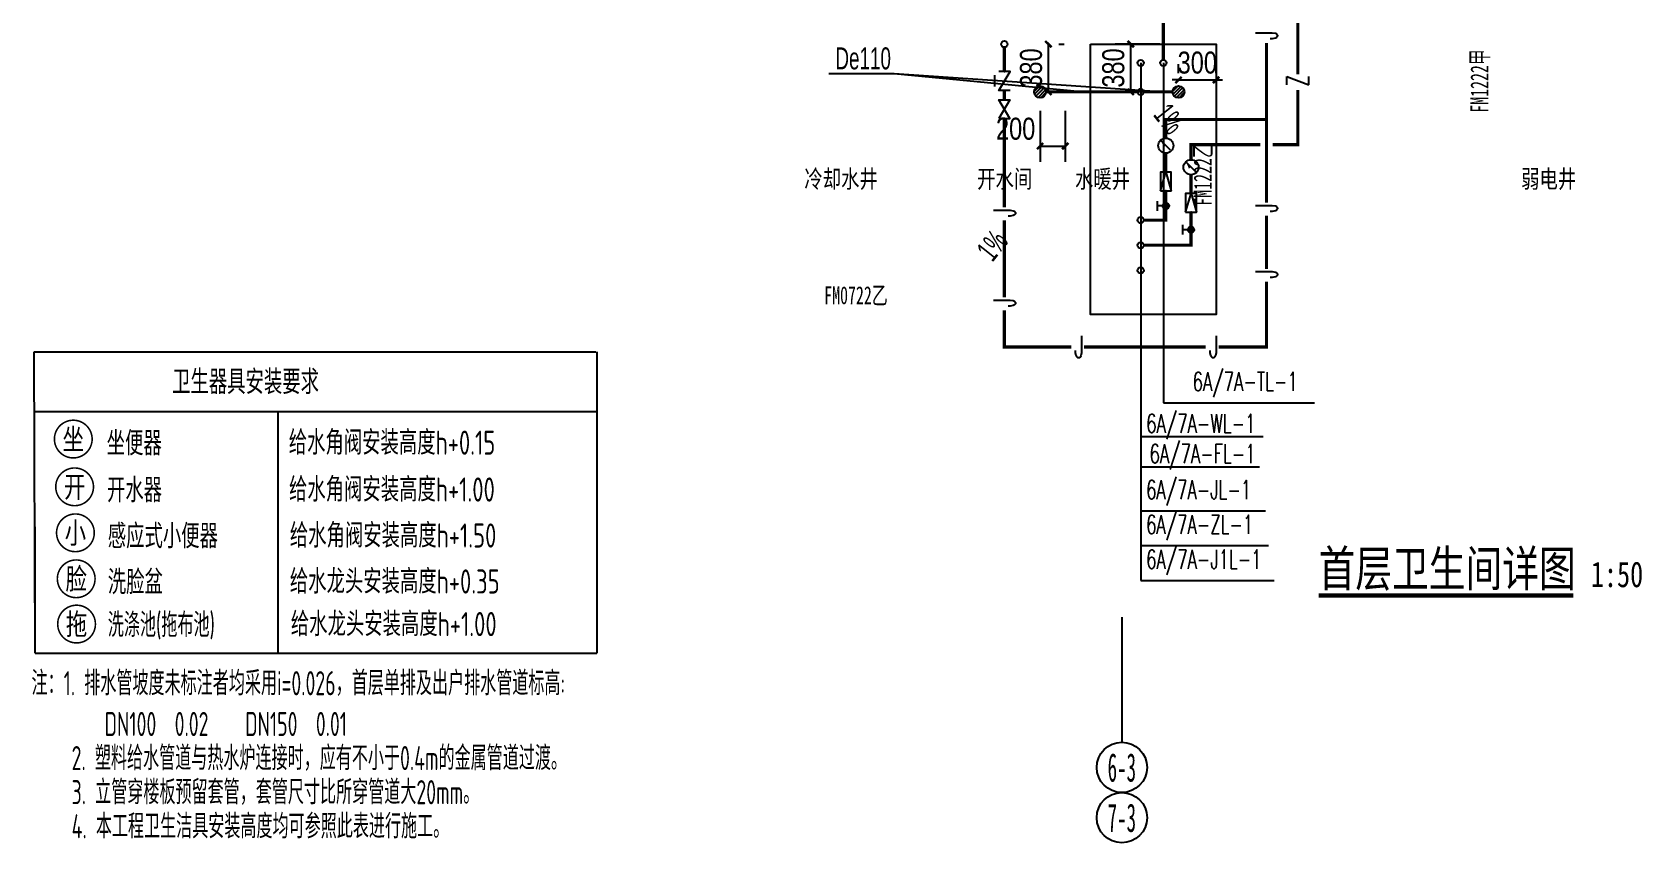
# Model space of a CAD drawing. Extents: x 31688 to 157843, y 203 to 96712.
# Drawn here: x 50125 to 62921, y 13712 to 20161 of the extents above; entities that cross this region are included whole.
import ezdxf
from ezdxf.enums import TextEntityAlignment as Align

# ---------------------------------------------------------------- set-up
doc = ezdxf.new("R2010")
doc.units = 0
doc.header["$LTSCALE"] = 1000
doc.header["$MEASUREMENT"] = 0
doc.linetypes.add('109-34 轴网$0$L1$0$$AUDIT_BAD_LTYPE1', pattern=[0])
doc.linetypes.add('A-电梯2623$0$$AUDIT_BAD_LTYPE2', pattern=[0])
doc.layers.get('Defpoints').update_dxf_attribs({"color": 167})
for name, color, linetype in [('01-标注_符号', 200, 'Continuous'), ('01-标注_轴线坐标', 132, 'Continuous'), ('02-TEXT_房间', 7, 'Continuous'), ('DIM_SYMB', 3, 'Continuous'), ('DIM_中水', 3, 'Continuous'), ('DIM_给水', 3, 'Continuous'), ('DIM_通气', 3, 'Continuous'), ('DOOR_FIRE_TEXT', 7, 'Continuous'), ('EQUIP_地漏', 7, 'Continuous'), ('P-标注', 7, 'Continuous'), ('PIPE-中水', 122, 'Continuous'), ('PIPE-废水', 31, 'Continuous'), ('PIPE-给水中', 3, 'Continuous'), ('PIPE-通气', 30, 'Continuous'), ('TEXT_中水', 7, 'Continuous'), ('TEXT_给水', 7, 'Continuous'), ('TWT_DIM', 3, 'Continuous'), ('TWT_IDEN', 3, 'Continuous'), ('TWT_LEAD', 3, 'Continuous'), ('VALVE_中水', 7, 'Continuous'), ('VALVE_给水', 7, 'Continuous'), ('VPIPE-中水', 122, 'TG_Z'), ('VPIPE-废水', 31, 'TG_F'), ('VPIPE-污水', 2, 'TG_W'), ('VPIPE-给水', 3, 'TG_J'), ('VPIPE-给水中', 3, 'TG_J1'), ('VPIPE-通气', 3, 'Continuous')]:
    doc.layers.add(name, color=color, linetype=linetype)
doc.styles.add('_TCH_AXIS', font='STXIHEI.TTF')
doc.styles.add('_TCH_DIM', font='ros.shx', dxfattribs={"width": 0.8, "bigfont": 'jd.shx'})
doc.styles.add('_TCH_DIM_T3', font='ros.shx', dxfattribs={"width": 0.8, "bigfont": 'jd.shx'})
doc.styles.add('_TCH_SPACE', font='STXIHEI.TTF', dxfattribs={"width": 0.75, "height": 5})
doc.styles.add('_TCH_WINDOW', font='STXIHEI.TTF', dxfattribs={"width": 0.65, "height": 3.5})
doc.styles.add('_TWT_PIPETEXT', font='SIMPLEX', dxfattribs={"width": 0.8, "height": 3.5, "bigfont": 'HZTXT'})
doc.styles.add('_TWT_SANITARY', font='', dxfattribs={"width": 0.8, "height": 3.5})
doc.styles.add('_TWT_SERIAL', font='COMPLEX', dxfattribs={"width": 0.8, "height": 3.5, "bigfont": 'HZTXT'})
doc.styles.get("Standard").update_dxf_attribs({"font": 'STXIHEI.TTF', "width": 0.75})
doc.styles.add('TBHZ', font='ros1.shx', dxfattribs={"width": 0.9, "bigfont": 'jd.shx'})
doc.styles.add('TG_LINETYPE', font='SIMPLEX', dxfattribs={"width": 0.8, "height": 3, "bigfont": 'HZTXT'})
doc.styles.get('_TWT_SANITARY').set_extended_font_data('SimSun')
doc.linetypes.add('TG_F', pattern='A,6,-0.3,["F",TG_LINETYPE,S=0.1,R=0,X=-0.23,Y=-0.15],0', length=6.3)
doc.linetypes.add('TG_J', pattern='A,5,-0.3,["J",TG_LINETYPE,S=0.1,R=0,X=-0.23,Y=-0.15],0', length=5.3)
doc.linetypes.add('TG_J1', pattern='A,5,-0.6,["J1",TG_LINETYPE,S=0.1,R=0,X=-0.52,Y=-0.15],0', length=5.6)
doc.linetypes.add('TG_W', pattern='A,3,-0.3,["W",TG_LINETYPE,S=0.1,R=0,X=-0.28,Y=-0.15],0', length=3.3)
doc.linetypes.add('TG_Z', pattern='A,5,-0.3,["Z",TG_LINETYPE,S=0.1,R=0,X=-0.28,Y=-0.15],0', length=5.3)
doc.dimstyles.new('_TWT_ARCH&&50', dxfattribs={"dimtxt": 175, "dimasz": 50, "dimexe": 125, "dimexo": 150, "dimgap": 50, "dimtad": 1, "dimdec": 0, "dimzin": 0, "dimdsep": 46, "dimtxsty": '_TCH_DIM_T3', "dimblk": 'ARCHTICK', "dimcen": 0.09, "dimclrt": 7, "dimazin": 2, "dimtfac": 1, "dimtdec": 0, "dimtix": 1, "dimtmove": 2, "dimatfit": 3, "dimfxl": 0, "dimtolj": 1, "dimtzin": 0, "dimarcsym": 0})

# ---------------------------------------------------------------- blocks, each defined once
blk = doc.blocks.new('$VALVE$00000497')
for p, q in [((78, 138), (-78, 138)), ((0, 50), (0, 138))]:
    blk.add_line(p, q)
at = {"const_width": 49.6}
blk.add_lwpolyline([(25, 0, 1), (-25, 0, 1)], format="xyb", close=True, dxfattribs=at)
blk.add_circle((0, 0), 50)
blk = doc.blocks.new('$VALVE$00000742')
blk.add_line((-93, -93), (93, 93))
blk.add_lwpolyline([(93, 93, 0, 50, 0), (-13, 22, 50, 50, 0)], format="xyseb")
blk.add_circle((0, 0), 150)
for p in [(-150, 0), (150, 0)]:
    blk.add_point(p)
blk = doc.blocks.new('$TwtSys$00000141')
for p, q in [((-94, 8), (-10, 92)), ((-94, 8), (-10, 92)), ((-87, -35), (35, 87)), ((-87, -35), (35, 87)), ((-66, -66), (66, 66)), ((-66, -66), (66, 66)), ((-32, -87), (88, 33)), ((-32, -87), (88, 33)), ((11, -92), (92, -11)), ((11, -92), (92, -11))]:
    blk.add_line(p, q)
blk.add_circle((0, 0), 94)
blk.add_circle((0, 0), 94)
blk = doc.blocks.new('$VALVE$00000301')
for points in [[(-125, 72), (125, 0), (-125, -72)], [(-125, 72), (-125, -72), (125, -72), (125, 72), (-125, 72)]]:
    blk.add_lwpolyline(points)
for p in [(-125, 0), (125, 0)]:
    blk.add_point(p)
blk = doc.blocks.new('$VALVE$00000315')
blk.add_line((-75, 125), (75, 125))
blk.add_lwpolyline([(-125, -75), (-125, 75), (125, -75), (125, 75)])
for p in [(-125, 0), (125, 0)]:
    blk.add_point(p)
blk.add_solid([(0, 125), (0, 150), (75, 125)])
blk = doc.blocks.new('$VALVE$00000295')
blk.add_lwpolyline([(-125, 72), (-125, -72), (125, 72), (125, -72), (-125, 72)])
for p in [(-125, 0), (125, 0)]:
    blk.add_point(p)
blk = doc.blocks.new('_ArchTick')
at = {"color": 0, "linetype": 'ByBlock', "const_width": 0.4}
blk.add_lwpolyline([(-0.5, -0.5), (0.5, 0.5)], dxfattribs=at)
blk = doc.blocks.new('*D818')
at = {"layer": 'Defpoints', "color": 0, "linetype": '109-34 轴网$0$L1$0$$AUDIT_BAD_LTYPE1'}
for p in [(58137, 19686), (58337, 19686), (58337, 19255)]:
    blk.add_point(p, dxfattribs=at)
at = {"layer": 'TWT_DIM', "color": 0, "linetype": '109-34 轴网$0$L1$0$$AUDIT_BAD_LTYPE1', "lineweight": -2}
for p, q in [((58137, 19536), (58137, 19130)), ((58337, 19536), (58337, 19130)), ((58137, 19255), (58337, 19255))]:
    blk.add_line(p, q, dxfattribs=at)
at = {"layer": 'TWT_DIM', "color": 0, "linetype": '109-34 轴网$0$L1$0$$AUDIT_BAD_LTYPE1', "lineweight": -2, "xscale": 50, "yscale": 50, "zscale": 50, "rotation": 180}
blk.add_blockref('_ArchTick', (58137, 19255), dxfattribs=at)
at = {"layer": 'TWT_DIM', "color": 0, "linetype": '109-34 轴网$0$L1$0$$AUDIT_BAD_LTYPE1', "lineweight": -2, "xscale": 50, "yscale": 50, "zscale": 50}
blk.add_blockref('_ArchTick', (58337, 19255), dxfattribs=at)
at = {"layer": 'TWT_DIM', "color": 7, "linetype": '109-34 轴网$0$L1$0$$AUDIT_BAD_LTYPE1', "insert": (57943, 19392), "char_height": 175, "attachment_point": 5, "style": '_TCH_DIM_T3'}
blk.add_mtext('\\A1;200', dxfattribs=at)
blk = doc.blocks.new('*D819')
at = {"layer": 'Defpoints', "color": 0, "linetype": '109-34 轴网$0$L1$0$$AUDIT_BAD_LTYPE1'}
for p in [(59537, 19781), (59238, 19686), (59537, 19686)]:
    blk.add_point(p, dxfattribs=at)
at = {"layer": 'TWT_DIM', "color": 0, "linetype": '109-34 轴网$0$L1$0$$AUDIT_BAD_LTYPE1', "lineweight": -2}
for p, q in [((59238, 19836), (59238, 19906)), ((59537, 19836), (59537, 19906)), ((59238, 19781), (59188, 19781)), ((59238, 19781), (59537, 19781)), ((59537, 19781), (59587, 19781))]:
    blk.add_line(p, q, dxfattribs=at)
at = {"layer": 'TWT_DIM', "color": 0, "linetype": '109-34 轴网$0$L1$0$$AUDIT_BAD_LTYPE1', "lineweight": -2, "xscale": 50, "yscale": 50, "zscale": 50}
blk.add_blockref('_ArchTick', (59238, 19781), dxfattribs=at)
at = {"layer": 'TWT_DIM', "color": 0, "linetype": '109-34 轴网$0$L1$0$$AUDIT_BAD_LTYPE1', "lineweight": -2, "xscale": 50, "yscale": 50, "zscale": 50, "rotation": 180}
blk.add_blockref('_ArchTick', (59537, 19781), dxfattribs=at)
at = {"layer": 'TWT_DIM', "color": 7, "linetype": '109-34 轴网$0$L1$0$$AUDIT_BAD_LTYPE1', "insert": (59387, 19918), "char_height": 175, "attachment_point": 5, "style": '_TCH_DIM_T3'}
blk.add_mtext('\\A1;300', dxfattribs=at)
blk = doc.blocks.new('*D820')
at = {"layer": 'Defpoints', "color": 0, "linetype": '109-34 轴网$0$L1$0$$AUDIT_BAD_LTYPE1'}
for p in [(58858, 20066), (59238, 20066), (59238, 19686)]:
    blk.add_point(p, dxfattribs=at)
at = {"layer": 'TWT_DIM', "color": 0, "linetype": '109-34 轴网$0$L1$0$$AUDIT_BAD_LTYPE1', "lineweight": -2}
for p, q in [((59088, 20066), (58733, 20066)), ((58858, 19686), (58858, 20066)), ((59088, 19686), (58733, 19686))]:
    blk.add_line(p, q, dxfattribs=at)
at = {"layer": 'TWT_DIM', "color": 0, "linetype": '109-34 轴网$0$L1$0$$AUDIT_BAD_LTYPE1', "lineweight": -2, "xscale": 50, "yscale": 50, "zscale": 50}
for p, rotation in [((58858, 20066), 90), ((58858, 19686), 270)]:
    blk.add_blockref('_ArchTick', p, dxfattribs=dict(at, rotation=rotation))
at = {"layer": 'TWT_DIM', "color": 7, "linetype": '109-34 轴网$0$L1$0$$AUDIT_BAD_LTYPE1', "insert": (58720, 19876), "char_height": 175, "attachment_point": 5, "rotation": 90, "style": '_TCH_DIM_T3'}
blk.add_mtext('\\A1;380', dxfattribs=at)
blk = doc.blocks.new('*D821')
at = {"layer": 'Defpoints', "color": 0, "linetype": '109-34 轴网$0$L1$0$$AUDIT_BAD_LTYPE1'}
for p in [(58137, 20066), (58203, 20066), (58137, 19686)]:
    blk.add_point(p, dxfattribs=at)
at = {"layer": 'TWT_DIM', "color": 0, "linetype": '109-34 轴网$0$L1$0$$AUDIT_BAD_LTYPE1', "lineweight": -2}
for p, q in [((58203, 19686), (58203, 20066)), ((58287, 20066), (58328, 20066)), ((58287, 19686), (58328, 19686))]:
    blk.add_line(p, q, dxfattribs=at)
at = {"layer": 'TWT_DIM', "color": 0, "linetype": '109-34 轴网$0$L1$0$$AUDIT_BAD_LTYPE1', "lineweight": -2, "xscale": 50, "yscale": 50, "zscale": 50}
for p, rotation in [((58203, 20066), 90), ((58203, 19686), 270)]:
    blk.add_blockref('_ArchTick', p, dxfattribs=dict(at, rotation=rotation))
at = {"layer": 'TWT_DIM', "color": 7, "linetype": '109-34 轴网$0$L1$0$$AUDIT_BAD_LTYPE1', "insert": (58066, 19876), "char_height": 175, "attachment_point": 5, "rotation": 90, "style": '_TCH_DIM_T3'}
blk.add_mtext('\\A1;380', dxfattribs=at)

msp = doc.modelspace()

# ---------------------------------------------------------------- hatches: boundary and pattern name
at = {"layer": 'PIPE-中水', "linetype": 'Continuous'}
for points in [[(59337.3, 19266), (59324.8, 19266), (59324.8, 19278.5)], [(59337.3, 19266), (59337.3, 19278.5), (59324.8, 19278.5)], [(60186.9, 19266), (60186.9, 19253.5), (60199.4, 19253.5)], [(60186.9, 19266), (60199.4, 19266), (60199.4, 19253.5)], [(59337.3, 18466), (59337.3, 18453.5), (59349.8, 18453.5)], [(59337.3, 18466), (59349.8, 18466), (59349.8, 18453.5)]]:
    msp.add_hatch(color=256, dxfattribs=at).paths.add_polyline_path(points)
at = {"layer": 'PIPE-给水中', "linetype": 'Continuous'}
for points in [[(59137.3, 19466), (59124.8, 19466), (59124.8, 19478.5)], [(59137.3, 19466), (59137.3, 19478.5), (59124.8, 19478.5)], [(59137.3, 18666), (59149.8, 18666), (59149.8, 18653.5)], [(59137.3, 18666), (59137.3, 18653.5), (59149.8, 18653.5)], [(59137.3, 18666), (59137.3, 18653.5), (59149.8, 18653.5)], [(57853.6, 17656.9), (57853.6, 17644.4), (57841.1, 17644.4)], [(57853.6, 17656.9), (57841.1, 17656.9), (57841.1, 17644.4)], [(59937.3, 17656.9), (59949.8, 17656.9), (59949.8, 17644.4)], [(59937.3, 17656.9), (59937.3, 17644.4), (59949.8, 17644.4)]]:
    msp.add_hatch(color=256, dxfattribs=at).paths.add_polyline_path(points)

# ---------------------------------------------------------------- linework, layer by layer
msp.add_lwpolyline([(58537.3, 20066), (59537.3, 20066), (59537.3, 17916), (58537.3, 17916)], close=True)
at = {"layer": '01-标注_符号'}
for points in [[(59190.3, 19243.8, 0, 0, 0), (58994.4, 19490.9, 40, 0, 0), (58901.2, 19608.4, 0, 0, 0)], [(59190.5, 19243.7, 0, 0, 0), (58994.5, 19490.7, 40, 0, 0), (58901.3, 19608.3, 0, 0, 0)], [(57684.2, 18176.5, 0, 0, 0), (57880.1, 18423.6, 40, 0, 0), (57973.3, 18541.1, 0, 0, 0)], [(57684.3, 18176.4, 0, 0, 0), (57880.2, 18423.5, 40, 0, 0), (57973.4, 18541, 0, 0, 0)]]:
    msp.add_lwpolyline(points, format="xyseb", dxfattribs=at)
at = {"layer": '01-标注_轴线坐标'}
msp.add_line((58787.4, 15506.4), (58787.4, 14511.9), dxfattribs=at)
for centre in [(58787.4, 14311.9), (58787.4, 13911.9)]:
    msp.add_circle(centre, 200, dxfattribs=at)
at = {"layer": 'DIM_SYMB', "const_width": 35}
msp.add_lwpolyline([(60351.5, 15678.5), (62375.9, 15678.5)], dxfattribs=at)
at = {"layer": 'DIM_中水'}
for p, q in [((58937.3, 17892.7), (58937.3, 16076)), ((58937.3, 17616), (58937.3, 15799.3)), ((58937.3, 16076), (59953.2, 16076)), ((58937.3, 15799.3), (59999.4, 15799.3))]:
    msp.add_line(p, q, dxfattribs=at)
at = {"layer": 'DIM_给水'}
for p, q in [((58937.6, 19916, 3000), (58937.3, 16352.7)), ((58937.6, 19916), (58937.6, 16943.2)), ((58937.6, 19685.4), (58937.6, 16702.9)), ((58937.6, 16943.2), (59909.7, 16943.2)), ((58937.6, 16702.9), (59881.3, 16702.9)), ((58937.3, 16352.7), (59930.2, 16352.7))]:
    msp.add_line(p, q, dxfattribs=at)
at = {"layer": 'DIM_通气'}
for p, q in [((59117.6, 19916), (59117.6, 17213.1)), ((59117.6, 17213.1), (60319, 17213.1))]:
    msp.add_line(p, q, dxfattribs=at)
at = {"layer": 'P-标注'}
for p, q in [((50148.1, 15220.6), (50139.6, 17617.5)), ((50139.6, 17617.5), (54606, 17617.5)), ((54614.4, 17617.5), (54614.4, 15220.6)), ((50139.6, 17142.1), (54606, 17142.1)), ((52080.4, 15220.6), (52080.4, 17142.1)), ((50148.1, 15224.8), (50148.1, 16224.8)), ((50148.1, 15220.6), (54614.4, 15220.6))]:
    msp.add_line(p, q, dxfattribs=at)
at = {"layer": 'PIPE-中水', "linetype": 'Continuous', "ltscale": 0.5, "const_width": 25}
for points in [[(60186.9, 19826.7), (60186.9, 21459.8)], [(60186.9, 19266), (60186.9, 19702)], [(59337.3, 19146.4), (59337.3, 19266)], [(59337.3, 19266), (59887.3, 19266)], [(59987.3, 19266), (60186.9, 19266)], [(59337.3, 18878.6), (59337.3, 19026.4)], [(59337.3, 18466), (59337.3, 18728.8)], [(58962.3, 18466), (59337.3, 18466)]]:
    msp.add_lwpolyline(points, dxfattribs=at)
at = {"layer": 'PIPE-废水', "linetype": 'Continuous', "ltscale": 0.5, "const_width": 25}
for points in [[(58184.3, 19686), (58912.6, 19686)], [(58962.6, 19686), (59190.6, 19686)]]:
    msp.add_lwpolyline(points, dxfattribs=at)
at = {"layer": 'PIPE-给水中', "linetype": 'Continuous', "ltscale": 0.5, "const_width": 25}
for points in [[(57853.6, 19848.3), (57853.6, 20041)], [(59937.3, 19466), (59937.3, 20074.4)], [(57853.6, 19623.8), (57853.6, 19698.3)], [(57853.6, 18766.4), (57853.6, 19473.6)], [(59137.3, 19318.6), (59137.3, 19466)], [(59137.3, 19466), (59937.3, 19466)], [(59937.3, 19466), (59937.3, 18804.1)], [(59137.3, 19048.5), (59137.3, 19198.6)], [(59137.3, 18666), (59137.3, 18898.7)], [(59937.3, 18700.8), (59937.3, 18278.3)], [(57853.6, 18050.6), (57853.6, 18663.1)], [(58962.3, 18666), (59137.3, 18666)], [(59937.3, 18175), (59937.3, 17656.9)], [(57853.6, 17656.9), (57853.6, 17947.3)], [(58384.4, 17656.9), (57853.6, 17656.9)], [(59454.7, 17656.9), (58487.7, 17656.9)], [(59937.3, 17656.9), (59558, 17656.9)]]:
    msp.add_lwpolyline(points, dxfattribs=at)
at = {"layer": 'PIPE-通气', "linetype": 'Continuous', "ltscale": 0.5, "const_width": 25}
msp.add_lwpolyline([(59117.6, 19941), (59117.6, 20366)], dxfattribs=at)
at = {"layer": 'TWT_IDEN', "color": 30, "linetype": 'A-电梯2623$0$$AUDIT_BAD_LTYPE2', "const_width": 12.5}
for points in [[(50601.2, 16924, 1), (50301.2, 16924, 1)], [(50611.8, 16544.1, 1), (50311.8, 16544.1, 1)], [(50618.2, 16178.2, 1), (50318.2, 16178.2, 1)], [(50624.5, 15812.4, 1), (50324.5, 15812.4, 1)], [(50627.3, 15452.3, 1), (50327.3, 15452.3, 1)]]:
    msp.add_lwpolyline(points, format="xyb", close=True, dxfattribs=at)
at = {"layer": 'TWT_LEAD'}
for p, q in [((56978.2, 19830.2), (56457.8, 19830.2)), ((58460.2, 19686), (56978.2, 19830.2)), ((59087.6, 19686), (56978.2, 19830.2))]:
    msp.add_line(p, q, dxfattribs=at)
at = {"layer": 'VPIPE-中水', "linetype": 'Continuous'}
msp.add_circle((58937.3, 18466), 25, dxfattribs=at)
at = {"layer": 'VPIPE-废水', "linetype": 'Continuous'}
msp.add_circle((58937.6, 19686), 25, dxfattribs=at)
at = {"layer": 'VPIPE-污水', "linetype": 'Continuous'}
msp.add_circle((58937.6, 19916), 25, dxfattribs=at)
at = {"layer": 'VPIPE-给水', "linetype": 'Continuous'}
for centre in [(57853.6, 20066), (58937.3, 18266)]:
    msp.add_circle(centre, 25, dxfattribs=at)
at = {"layer": 'VPIPE-给水中', "linetype": 'Continuous'}
msp.add_circle((58937.3, 18666), 25, dxfattribs=at)
at = {"layer": 'VPIPE-通气', "color": 30, "linetype": 'Continuous'}
msp.add_circle((59117.6, 19916), 25, dxfattribs=at)

# ---------------------------------------------------------------- block references
at = {"layer": 'EQUIP_地漏', "xscale": 0.5, "yscale": 0.5, "zscale": 0.5}
for p in [(58137.3, 19686), (59237.6, 19686)]:
    msp.add_blockref('$TwtSys$00000141', p, dxfattribs=at)
at = {"layer": 'VALVE_中水', "rotation": 90}
for name, p, xscale, yscale, zscale in [('$VALVE$00000742', (59337.3, 19086.4), 0.4, 0.4, 0.4), ('$VALVE$00000301', (59337.3, 18803.7), 0.6, 0.6, 0.6), ('$VALVE$00000497', (59337.3, 18589.7), 0.5, 0.5, 0.5)]:
    msp.add_blockref(name, p, dxfattribs=dict(at, xscale=xscale, yscale=yscale, zscale=zscale))
at = {"layer": 'VALVE_给水', "linetype": '109-34 轴网$0$L1$0$$AUDIT_BAD_LTYPE1', "xscale": 0.6, "yscale": 0.6, "zscale": 0.6, "rotation": 90.00000159489157}
for name, p in [('$VALVE$00000315', (57853.6, 19773.3)), ('$VALVE$00000295', (57853.6, 19548.7))]:
    msp.add_blockref(name, p, dxfattribs=at)
at = {"layer": 'VALVE_给水', "rotation": 90}
for name, p, xscale, yscale, zscale in [('$VALVE$00000742', (59137.3, 19258.6), 0.4, 0.4, 0.4), ('$VALVE$00000301', (59137.3, 18973.6), 0.6, 0.6, 0.6), ('$VALVE$00000497', (59137.3, 18778.7), 0.5, 0.5, 0.5)]:
    msp.add_blockref(name, p, dxfattribs=dict(at, xscale=xscale, yscale=yscale, zscale=zscale))

# ---------------------------------------------------------------- texts
at = {"layer": '01-标注_符号', "color": 7, "style": '_TCH_DIM', "width": 0.64}
for rotation, p in [(308.415, (59029.7, 19502.7)), (308.415, (59029.8, 19502.6)), (51.58501, (57757.8, 18325.7)), (51.58501, (57757.9, 18325.6))]:
    msp.add_text('1%', height=175, rotation=rotation, dxfattribs=at).set_placement(p)
at = {"layer": '01-标注_轴线坐标', "color": 7, "style": '_TCH_AXIS', "width": 0.51875}
for s, p, p2 in [('6-3', (58674.2, 14198.8), (58900.5, 14198.8)), ('7-3', (58674.2, 13798.8), (58900.5, 13798.8))]:
    msp.add_text(s, height=226.27, dxfattribs=at).set_placement(p, p2, align=Align.FIT)
at = {"layer": '02-TEXT_房间', "style": '_TCH_SPACE', "width": 0.75}
for s, p in [('冷却水井', (56263.1, 18922.5)), ('开水间', (57636.6, 18922.5)), ('水暖井', (58414.7, 18922.5)), ('弱电井', (61961.6, 18922.5))]:
    msp.add_text(s, height=142.71, dxfattribs=at).set_placement(p)
at = {"layer": 'DIM_SYMB', "color": 7, "width": 0.75}
for s, height, p in [('首层卫生间详图', 285.43, (60351.5, 15751.4)), ('1:50', 203.88, (62515.9, 15746.1))]:
    msp.add_text(s, height=height, dxfattribs=at).set_placement(p)
at = {"layer": 'DIM_中水', "color": 7, "style": '_TWT_SERIAL', "width": 0.64}
for s, p in [('6A/7A-ZL-1', (58980.2, 16169.6)), ('6A/7A-J1L-1', (58980.6, 15892.9))]:
    msp.add_text(s, height=150, dxfattribs=at).set_placement(p)
at = {"layer": 'DIM_给水', "color": 7, "style": '_TWT_SERIAL', "width": 0.64}
for s, p in [('6A/7A-WL-1', (58981, 16973.2)), ('6A/7A-FL-1', (59007.6, 16732.9)), ('6A/7A-JL-1', (58980.1, 16446.3))]:
    msp.add_text(s, height=150, dxfattribs=at).set_placement(p)
at = {"layer": 'DIM_通气', "color": 7, "style": '_TWT_SERIAL', "width": 0.64}
msp.add_text('6A/7A-TL-1', height=150, dxfattribs=at).set_placement((59350.5, 17306.7))
at = {"layer": 'DOOR_FIRE_TEXT', "style": '_TCH_WINDOW', "width": 0.65}
for s, p in [('FM1222甲', (61701.7, 19520.3)), ('FM1222乙', (59501.7, 18780.7))]:
    msp.add_text(s, height=142.71, rotation=90, dxfattribs=at).set_placement(p)
msp.add_text('FM0722乙', height=142.71, dxfattribs=at).set_placement((56421.1, 17996.9))
at = {"layer": 'P-标注', "style": 'TBHZ'}
for s, width, p in [('卫生器具安装要求', 0.8, (51237.1, 17282)), ('坐便器', 0.8, (50717.1, 16794.2)), ('给水角阀安装高度h+0.15', 0.8, (52164.2, 16799.5)), ('给水角阀安装高度h+1.00', 0.8, (52166.3, 16426.6)), ('开水器', 0.8, (50719.2, 16421.3)), ('感应式小便器', 0.8, (50725.6, 16055.5)), ('给水角阀安装高度h+1.50', 0.8, (52172.7, 16060.8)), ('洗脸盆', 0.8, (50725.6, 15689.7)), ('给水龙头安装高度h+0.35', 0.8, (52172.7, 15695)), ('洗涤池(拖布池)', 0.7, (50725.6, 15349.1)), ('给水龙头安装高度h+1.00', 0.8, (52180.7, 15356.1)), ('注：1. 排水管坡度未标注者均采用i=0.026，首层单排及出户排水管道标高:', 0.7, (50119.3, 14885.8)), ('DN100  0.02    DN150  0.01', 0.7, (50700.1, 14561.3)), ('2. 塑料给水管道与热水炉连接时，应有不小于0.4m的金属管道过渡。', 0.7, (50438.2, 14290.1)), ('3. 立管穿楼板预留套管，套管尺寸比所穿管道大20mm。', 0.7, (50438.2, 14018.9)), ('4. 本工程卫生洁具安装高度均可参照此表进行施工。', 0.7, (50438.2, 13747.6))]:
    msp.add_text(s, height=192, dxfattribs=dict(at, width=width)).set_placement(p)
at = {"layer": 'TEXT_中水', "linetype": '109-34 轴网$0$L1$0$$AUDIT_BAD_LTYPE1', "style": '_TWT_PIPETEXT', "width": 0.64}
msp.add_text('Z', height=175, rotation=90, dxfattribs=at).set_placement((60274.4, 19727))
at = {"layer": 'TEXT_给水', "linetype": '109-34 轴网$0$L1$0$$AUDIT_BAD_LTYPE1', "style": '_TWT_PIPETEXT', "width": 0.64}
for p in [(60024.8, 20099.4), (57941.1, 18688.1), (60024.8, 18725.8), (60024.8, 18200), (57941.1, 17972.3)]:
    msp.add_text('J', height=175, rotation=90, dxfattribs=at).set_placement(p)
for p in [(58409.4, 17569.4), (59479.7, 17569.4)]:
    msp.add_text('J', height=175, dxfattribs=at).set_placement(p)
at = {"layer": 'TWT_IDEN', "color": 7, "linetype": 'A-电梯2623$0$$AUDIT_BAD_LTYPE2', "style": '_TWT_SANITARY', "width": 0.878906}
for s, p, p2 in [('坐', (50366.3, 16839.2), (50536, 16839.2)), ('开', (50377, 16459.2), (50546.7, 16459.2)), ('小', (50383.3, 16093.4), (50553, 16093.4)), ('脸', (50389.6, 15727.6), (50559.3, 15727.6)), ('拖', (50392.5, 15367.4), (50562.2, 15367.4))]:
    msp.add_text(s, height=169.7, dxfattribs=at).set_placement(p, p2, align=Align.FIT)
at = {"layer": 'TWT_LEAD', "color": 7, "style": '_TCH_DIM', "width": 0.64}
msp.add_text('De110', height=175, dxfattribs=at).set_placement((56510.3, 19865.2))

# ---------------------------------------------------------------- dimensions: what is measured, and where the dimension line sits
at = {"layer": 'TWT_DIM', "linetype": '109-34 轴网$0$L1$0$$AUDIT_BAD_LTYPE1'}
for p1, p2, distance, text, picture, middle in [((58137.3, 19686), (58137.3, 20066), -66.2, '380', '*D821', (58065.9, 19876)), ((59237.6, 19686), (59237.6, 20066), 379.7, '380', '*D820', (58720.4, 19876)), ((59237.6, 19686), (59537.3, 19686), 94.8, '300', '*D819', (59387.4, 19918.3))]:
    dim = msp.add_aligned_dim(p1=p1, p2=p2, distance=distance, text=text, dimstyle='_TWT_ARCH&&50', dxfattribs=at)
    dim.commit()
    dim.dimension.update_dxf_attribs({"geometry": picture, "text_midpoint": middle})
dim = msp.add_linear_dim(base=(58337.3, 19254.9), p1=(58137.3, 19686), p2=(58337.3, 19686), angle=0, text='200', dimstyle='_TWT_ARCH&&50', dxfattribs=at)
dim.commit()
dim.dimension.update_dxf_attribs({"geometry": '*D818', "text_midpoint": (57943.3, 19392.4), "dimtype": 161})

doc.saveas('drawing.dxf')
